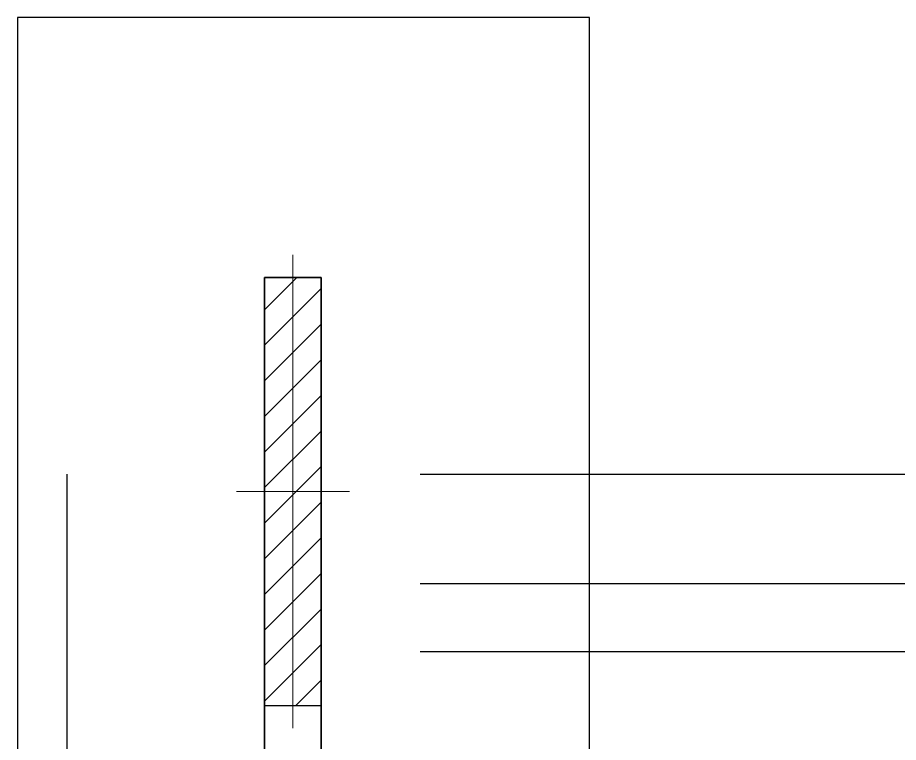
# Model space of a CAD drawing. Extents: x -40810 to 33675, y -2018 to 21213.
# Drawn here: x -19129.1 to -18740.5, y 9053.8 to 9373.8 of the extents above; entities that cross this region are included whole.
import ezdxf

# ---------------------------------------------------------------- set-up
doc = ezdxf.new("R2010")
doc.units = 0
doc.layers.get('0').update_dxf_attribs({"color": 1, "lineweight": 9})
for name, color, linetype in [('1', 5, 'Continuous'), ('3', 2, 'Continuous'), ('Nível', 160, 'Continuous')]:
    doc.layers.add(name, color=color, linetype=linetype)
for name, color, linetype, lineweight in [('CONCRETO', 251, 'Continuous', 25), ('PILAR_EIXOS', 1, 'Continuous', 0), ('PILAR_HACH', 4, 'Continuous', 0)]:
    doc.layers.add(name, color=color, linetype=linetype, lineweight=lineweight)

# ---------------------------------------------------------------- blocks, each defined once
blk = doc.blocks.new('Eixos do pilar')
at = {"layer": 'PILAR_EIXOS'}
for p, q in [((0, -0.5), (0, 0.5)), ((-0.5, 0), (0.5, 0))]:
    blk.add_line(p, q, dxfattribs=at)

msp = doc.modelspace()

# ---------------------------------------------------------------- hatches: boundary and pattern name
at = {"linetype": 'ByBlock'}
h = msp.add_hatch(dxfattribs=at)
h.set_pattern_fill('ANSI31', color=4, scale=3.5)
h.set_pattern_definition([(45, (33903.912, 13435.237), (-7.857724, 7.857724), [])])
h.paths.add_polyline_path([(-19020.075, 9070.068), (-18995.075, 9070.068), (-18995.075, 9259.068), (-19020.075, 9259.068)])

# ---------------------------------------------------------------- linework, layer by layer
at = {"layer": '1'}
for points in [[(-18876.725, 8776.826), (-18876.725, 9373.8), (-19129.075, 9373.8), (-19129.075, 8778.05)], [(-19020.075, 9070.068), (-19020.075, 8799.05)], [(-18995.075, 8799.05), (-18995.075, 9070.068)]]:
    msp.add_lwpolyline(points, dxfattribs=at)
at = {"layer": '3'}
msp.add_lwpolyline([(-19020.075, 9070.068), (-18995.075, 9070.068), (-18995.075, 9259.068), (-19020.075, 9259.068), (-19020.075, 9070.068)], dxfattribs=at)
at = {"layer": 'CONCRETO', "linetype": 'Continuous', "ltscale": 30}
for points in [[(-19107.271, 8576.455), (-19107.271, 9172.255)], [(-19107.271, 8576.455), (-19107.271, 9172.255)], [(-19107.271, 8576.455), (-19107.271, 9172.255)], [(-19107.271, 8576.455), (-19107.271, 9172.255)], [(-19107.271, 8576.455), (-19107.271, 9172.255)], [(-19107.271, 8576.455), (-19107.271, 9172.255)], [(-19107.271, 8576.455), (-19107.271, 9172.255)], [(-19107.271, 8576.455), (-19107.271, 9172.255)], [(-18951.471, 9172.255), (-18379.371, 9172.255)], [(-18951.471, 9172.255), (-18379.371, 9172.255)], [(-18951.471, 9172.255), (-18379.371, 9172.255)], [(-18951.471, 9172.255), (-18379.371, 9172.255)], [(-18951.471, 9172.255), (-18379.371, 9172.255)], [(-18951.471, 9172.255), (-18379.371, 9172.255)], [(-18951.471, 9172.255), (-18379.371, 9172.255)], [(-18951.471, 9172.255), (-18379.371, 9172.255)], [(-18951.471, 9123.955), (-18379.371, 9123.955)], [(-18951.471, 9123.955), (-18379.371, 9123.955)], [(-18951.471, 9123.955), (-18379.371, 9123.955)], [(-18951.471, 9123.955), (-18379.371, 9123.955)], [(-18951.471, 9123.955), (-18379.371, 9123.955)], [(-18951.471, 9123.955), (-18379.371, 9123.955)], [(-18951.471, 9123.955), (-18379.371, 9123.955)], [(-18951.471, 9123.955), (-18379.371, 9123.955)], [(-18951.471, 9093.955), (-18379.371, 9093.955)], [(-18951.471, 9093.955), (-18379.371, 9093.955)], [(-18951.471, 9093.955), (-18379.371, 9093.955)], [(-18951.471, 9093.955), (-18379.371, 9093.955)], [(-18951.471, 9093.955), (-18379.371, 9093.955)], [(-18951.471, 9093.955), (-18379.371, 9093.955)], [(-18951.471, 9093.955), (-18379.371, 9093.955)], [(-18951.471, 9093.955), (-18379.371, 9093.955)]]:
    msp.add_lwpolyline(points, dxfattribs=at)
at = {"layer": 'Nível', "linetype": 'Continuous', "ltscale": 30}
msp.add_lwpolyline([(-19020.075, 9070.068), (-19020.075, 9259.068), (-18995.075, 9259.068), (-18995.075, 9070.068), (-18995.075, 8799.05), (-18995.075, 8778.05), (-18876.725, 8778.05), (-18876.725, 9373.8), (-19129.075, 9373.8), (-19129.075, 8778.05), (-19020.075, 8778.05), (-19020.075, 8799.05)], close=True, dxfattribs=at)
at = {"layer": 'PILAR_HACH', "color": 2}
msp.add_lwpolyline([(-19020.075, 9259.068), (-18995.075, 9259.068), (-18995.075, 9070.068), (-18995.075, 8799.05), (-18995.075, 8778.05), (-18876.725, 8778.05), (-18876.725, 9373.8), (-19129.075, 9373.8), (-19129.075, 8778.05), (-19020.075, 8778.05), (-19020.075, 8799.05), (-19020.075, 9070.068)], close=True, dxfattribs=at)

# ---------------------------------------------------------------- block references
at = {"layer": 'PILAR_EIXOS', "xscale": 50, "yscale": 209, "zscale": 100}
msp.add_blockref('Eixos do pilar', (-19007.575, 9164.568), dxfattribs=at)

doc.saveas('drawing.dxf')
